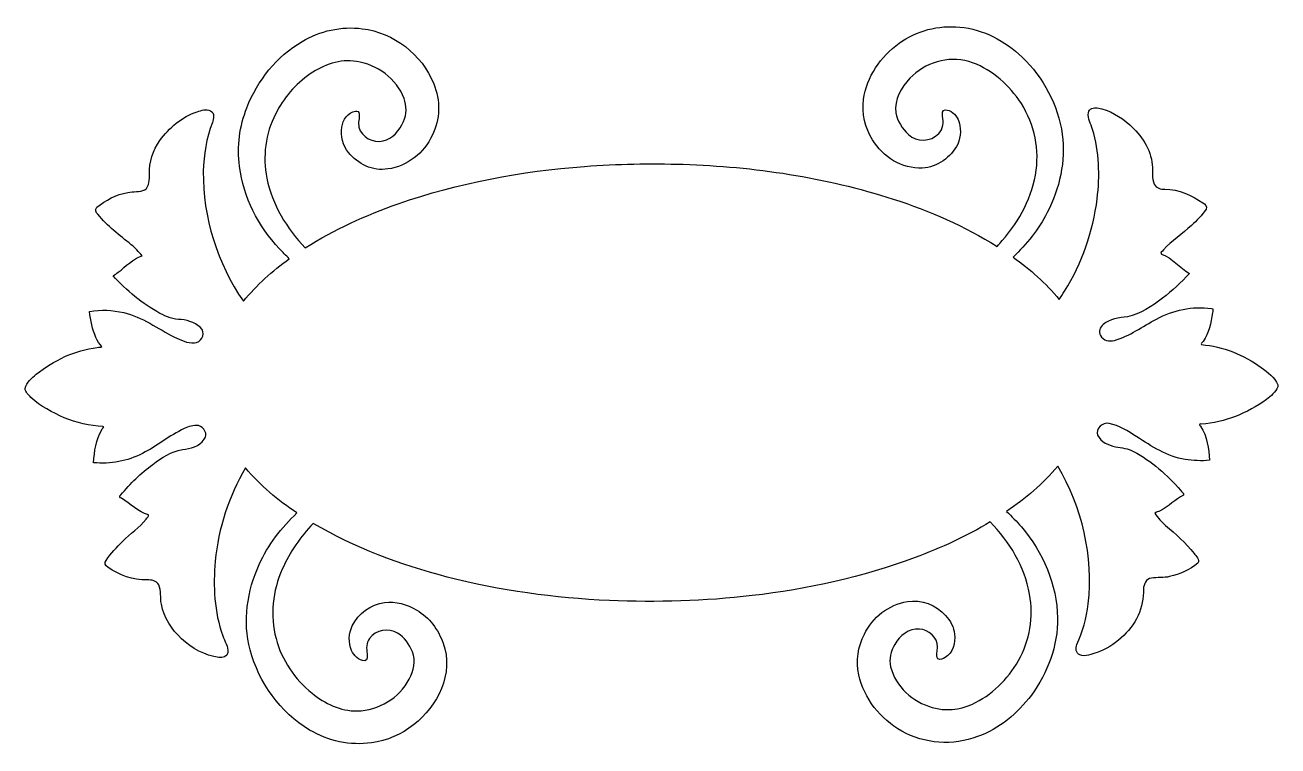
# Model space of a CAD drawing. Header units: centimetres. Extents: x -5.7 to 5.7, y -3.3 to 3.3.
import ezdxf

# ---------------------------------------------------------------- set-up
doc = ezdxf.new("R2010")
doc.units = ezdxf.units.CM
doc.header["$MEASUREMENT"] = 0
doc.layers.add('Layer 1', color=7, linetype='Continuous')

msp = doc.modelspace()

# ---------------------------------------------------------------- linework, layer by layer
at = {"layer": 'Layer 1', "color": 36}
for points, knots in [([(5.65589, 0.00191), (5.62853, 0.072), (5.56313, 0.11584), (5.50592, 0.1601), (5.50592, 0.1601), (5.3473, 0.27271), (5.16093, 0.35192), (4.96564, 0.36634), (4.96564, 0.36634), (4.95326, 0.37478), (4.97927, 0.38483), (4.98133, 0.39452), (4.98133, 0.39452), (5.03433, 0.47019), (5.0515, 0.56377), (5.0665, 0.65315), (5.0665, 0.65315), (5.06605, 0.66786), (5.08097, 0.69519), (5.05557, 0.69146), (5.05557, 0.69146), (4.88579, 0.71705), (4.7096, 0.67987), (4.56006, 0.5969), (4.56006, 0.5969), (4.43404, 0.53213), (4.31863, 0.44265), (4.18044, 0.40444), (4.18044, 0.40444), (4.13509, 0.39269), (4.07765, 0.40253), (4.05513, 0.44831), (4.05513, 0.44831), (4.03714, 0.48154), (4.04777, 0.52554), (4.07902, 0.54689), (4.07902, 0.54689), (4.13821, 0.60102), (4.22182, 0.60991), (4.2981, 0.61727), (4.2981, 0.61727), (4.41732, 0.64145), (4.51752, 0.71596), (4.61425, 0.78562), (4.61425, 0.78562), (4.70214, 0.85224), (4.78321, 0.92767), (4.85687, 1.00972), (4.85687, 1.00972), (4.76887, 1.06216), (4.70328, 1.14804), (4.6056, 1.18498), (4.6056, 1.18498), (4.58332, 1.19038), (4.61645, 1.21046), (4.62216, 1.22205), (4.62216, 1.22205), (4.69762, 1.30534), (4.79432, 1.36498), (4.87505, 1.44269), (4.87505, 1.44269), (4.924, 1.48735), (4.97075, 1.5354), (5.00877, 1.58975), (5.00877, 1.58975), (5.01957, 1.61404), (4.99985, 1.637), (4.97885, 1.64666), (4.97885, 1.64666), (4.87939, 1.71934), (4.75996, 1.76964), (4.63537, 1.77014), (4.63537, 1.77014), (4.59931, 1.77017), (4.55634, 1.779), (4.5407, 1.81583), (4.5407, 1.81583), (4.51414, 1.87018), (4.53086, 1.9323), (4.52242, 1.99011), (4.52242, 1.99011), (4.50821, 2.13283), (4.42315, 2.25951), (4.31819, 2.35309), (4.31819, 2.35309), (4.23456, 2.42525), (4.13584, 2.48701), (4.02514, 2.5043), (4.02514, 2.5043), (3.99281, 2.51109), (3.95095, 2.49818), (3.94479, 2.46147), (3.94479, 2.46147), (3.93587, 2.40816), (3.96979, 2.36057), (3.9821, 2.31051), (3.9821, 2.31051), (4.04478, 2.10819), (4.04899, 1.89205), (4.02475, 1.683), (4.02475, 1.683), (3.98776, 1.3882), (3.8868, 1.10182), (3.73048, 0.84914), (3.73048, 0.84914), (3.71503, 0.82355), (3.6982, 0.79882), (3.6818, 0.77381), (3.6818, 0.77381), (3.56197, 0.9202), (3.41936, 1.04699), (3.2654, 1.1565), (3.2654, 1.1565), (3.38663, 1.27498), (3.49739, 1.40666), (3.57414, 1.55872), (3.57414, 1.55872), (3.68545, 1.77443), (3.7412, 2.02314), (3.70987, 2.26534), (3.70987, 2.26534), (3.67378, 2.53081), (3.53794, 2.77818), (3.34684, 2.96398), (3.34684, 2.96398), (3.19373, 3.10982), (2.9964, 3.21682), (2.78336, 3.23481), (2.78336, 3.23481), (2.59159, 3.25323), (2.39283, 3.20324), (2.23673, 3.08919), (2.23673, 3.08919), (2.06983, 2.97001), (1.94304, 2.78637), (1.91481, 2.58101), (1.91481, 2.58101), (1.8987, 2.45498), (1.92878, 2.32479), (1.9958, 2.21712), (1.9958, 2.21712), (2.08753, 2.06217), (2.26332, 1.95361), (2.44557, 1.96033), (2.44557, 1.96033), (2.58088, 1.96906), (2.70502, 2.05756), (2.76582, 2.17729), (2.76582, 2.17729), (2.79495, 2.24676), (2.79924, 2.32945), (2.76886, 2.39924), (2.76886, 2.39924), (2.74748, 2.44405), (2.7047, 2.48753), (2.65226, 2.48773), (2.65226, 2.48773), (2.6253, 2.48644), (2.62625, 2.45081), (2.62853, 2.4309), (2.62853, 2.4309), (2.63999, 2.37683), (2.63491, 2.31488), (2.59419, 2.27366), (2.59419, 2.27366), (2.52529, 2.19658), (2.39493, 2.1942), (2.32032, 2.26433), (2.32032, 2.26433), (2.26261, 2.31518), (2.22168, 2.38606), (2.20639, 2.46131), (2.20639, 2.46131), (2.19221, 2.57867), (2.25457, 2.69061), (2.33355, 2.77274), (2.33355, 2.77274), (2.46743, 2.9117), (2.67841, 2.97856), (2.86568, 2.92263), (2.86568, 2.92263), (3.05221, 2.86827), (3.20638, 2.73432), (3.31703, 2.57796), (3.31703, 2.57796), (3.44435, 2.39497), (3.50507, 2.16468), (3.47345, 1.94306), (3.47345, 1.94306), (3.44337, 1.70456), (3.32351, 1.48581), (3.16775, 1.30602), (3.16775, 1.30602), (3.15256, 1.28808), (3.13619, 1.27117), (3.12015, 1.25398), (3.12015, 1.25398), (2.8281, 1.43707), (2.50933, 1.57471), (2.18207, 1.68126), (2.18207, 1.68126), (1.56993, 1.87904), (0.92776, 1.97405), (0.28583, 1.99551), (0.28583, 1.99551), (-0.01087, 2.00326), (-0.30811, 1.99988), (-0.6041, 1.97675), (-0.6041, 1.97675), (-1.17597, 1.93296), (-1.74525, 1.82782), (-2.28738, 1.63837), (-2.28738, 1.63837), (-2.57974, 1.53539), (-2.86385, 1.40593), (-3.12619, 1.24025), (-3.12619, 1.24025), (-3.29327, 1.41543), (-3.4261, 1.63064), (-3.47316, 1.87046), (-3.47316, 1.87046), (-3.5125, 2.06506), (-3.48515, 2.2722), (-3.39521, 2.44934), (-3.39521, 2.44934), (-3.32359, 2.59404), (-3.21386, 2.71964), (-3.08176, 2.81217), (-3.08176, 2.81217), (-2.96098, 2.89503), (-2.81181, 2.94899), (-2.66406, 2.92483), (-2.66406, 2.92483), (-2.47666, 2.89749), (-2.30208, 2.7691), (-2.23456, 2.59005), (-2.23456, 2.59005), (-2.21062, 2.52332), (-2.20614, 2.44649), (-2.23935, 2.38202), (-2.23935, 2.38202), (-2.27383, 2.30343), (-2.335, 2.22509), (-2.42329, 2.20694), (-2.42329, 2.20694), (-2.51267, 2.18582), (-2.61985, 2.23808), (-2.64102, 2.33119), (-2.64102, 2.33119), (-2.65142, 2.37055), (-2.63549, 2.4101), (-2.63951, 2.44949), (-2.63951, 2.44949), (-2.64025, 2.46761), (-2.65512, 2.48055), (-2.67327, 2.47601), (-2.67327, 2.47601), (-2.74209, 2.46425), (-2.78694, 2.39617), (-2.79651, 2.3307), (-2.79651, 2.3307), (-2.80775, 2.25067), (-2.78992, 2.16439), (-2.73558, 2.10267), (-2.73558, 2.10267), (-2.65361, 1.9962), (-2.51489, 1.93119), (-2.38022, 1.9531), (-2.38022, 1.9531), (-2.2066, 1.97765), (-2.05325, 2.09796), (-1.98001, 2.25616), (-1.98001, 2.25616), (-1.90609, 2.39979), (-1.90439, 2.57505), (-1.96644, 2.7232), (-1.96644, 2.7232), (-2.07156, 2.988), (-2.32783, 3.18658), (-2.61115, 3.21987), (-2.61115, 3.21987), (-2.79895, 3.2446), (-2.99313, 3.2013), (-3.1555, 3.10461), (-3.1555, 3.10461), (-3.38389, 2.9705), (-3.55674, 2.75173), (-3.65347, 2.50679), (-3.65347, 2.50679), (-3.7198, 2.33938), (-3.74348, 2.1554), (-3.71895, 1.97683), (-3.71895, 1.97683), (-3.6836, 1.69857), (-3.55216, 1.43578), (-3.35925, 1.23317), (-3.35925, 1.23317), (-3.33094, 1.20163), (-3.30075, 1.17184), (-3.27054, 1.14213), (-3.27054, 1.14213), (-3.42402, 1.03204), (-3.56616, 0.90459), (-3.68525, 0.75761), (-3.68525, 0.75761), (-3.91974, 1.1004), (-4.05265, 1.51487), (-4.04689, 1.93109), (-4.04689, 1.93109), (-4.04331, 2.08132), (-4.02066, 2.23239), (-3.9648, 2.37257), (-3.9648, 2.37257), (-3.95103, 2.40677), (-3.94387, 2.45869), (-3.982, 2.47982), (-3.982, 2.47982), (-4.02054, 2.49777), (-4.06485, 2.48162), (-4.10321, 2.47039), (-4.10321, 2.47039), (-4.23889, 2.42201), (-4.35641, 2.32708), (-4.43896, 2.20972), (-4.43896, 2.20972), (-4.50058, 2.12217), (-4.53804, 2.0162), (-4.53372, 1.90844), (-4.53372, 1.90844), (-4.5331, 1.85894), (-4.53077, 1.79734), (-4.57539, 1.76474), (-4.57539, 1.76474), (-4.6231, 1.74106), (-4.67875, 1.7535), (-4.72941, 1.74138), (-4.72941, 1.74138), (-4.83236, 1.72196), (-4.92803, 1.67137), (-5.00956, 1.60721), (-5.00956, 1.60721), (-5.02778, 1.58739), (-5.01556, 1.5598), (-4.99864, 1.54382), (-4.99864, 1.54382), (-4.91351, 1.43682), (-4.80334, 1.35419), (-4.69769, 1.26889), (-4.69769, 1.26889), (-4.66247, 1.23854), (-4.62903, 1.20589), (-4.60032, 1.16925), (-4.60032, 1.16925), (-4.6842, 1.13898), (-4.74713, 1.07403), (-4.81537, 1.01973), (-4.81537, 1.01973), (-4.83026, 1.00862), (-4.84546, 0.9979), (-4.86138, 0.98832), (-4.86138, 0.98832), (-4.73959, 0.85378), (-4.5973, 0.73673), (-4.43835, 0.6487), (-4.43835, 0.6487), (-4.3792, 0.61729), (-4.31444, 0.59443), (-4.24695, 0.59271), (-4.24695, 0.59271), (-4.17718, 0.58459), (-4.10095, 0.5622), (-4.05812, 0.50275), (-4.05812, 0.50275), (-4.02844, 0.45288), (-4.07154, 0.38615), (-4.12704, 0.38311), (-4.12704, 0.38311), (-4.19142, 0.37618), (-4.25075, 0.40949), (-4.30767, 0.43465), (-4.30767, 0.43465), (-4.45902, 0.51048), (-4.59773, 0.61764), (-4.76561, 0.65571), (-4.76561, 0.65571), (-4.86625, 0.67989), (-4.97188, 0.6846), (-5.07395, 0.66677), (-5.07395, 0.66677), (-5.06473, 0.58589), (-5.04822, 0.50466), (-5.01614, 0.42957), (-5.01614, 0.42957), (-5.00315, 0.40017), (-4.98554, 0.3725), (-4.96304, 0.34972), (-4.96304, 0.34972), (-4.9705, 0.33818), (-4.99198, 0.3457), (-5.00453, 0.34104), (-5.00453, 0.34104), (-5.20634, 0.3153), (-5.3975, 0.22576), (-5.55494, 0.09828), (-5.55494, 0.09828), (-5.5965, 0.06386), (-5.64221, 0.02531), (-5.65641, -0.02872), (-5.65641, -0.02872), (-5.65359, -0.0629), (-5.62446, -0.08796), (-5.60276, -0.11214), (-5.60276, -0.11214), (-5.51529, -0.19054), (-5.41028, -0.24718), (-5.30286, -0.29333), (-5.30286, -0.29333), (-5.19195, -0.33913), (-5.0729, -0.37024), (-4.95267, -0.37212), (-4.95267, -0.37212), (-4.93347, -0.37559), (-4.96166, -0.39397), (-4.96457, -0.40313), (-4.96457, -0.40313), (-5.0163, -0.49319), (-5.03054, -0.59852), (-5.03707, -0.70057), (-5.03707, -0.70057), (-4.88593, -0.71451), (-4.7302, -0.68758), (-4.59576, -0.61588), (-4.59576, -0.61588), (-4.465, -0.5509), (-4.35237, -0.45472), (-4.22059, -0.39178), (-4.22059, -0.39178), (-4.18021, -0.37469), (-4.13551, -0.3586), (-4.09121, -0.36498), (-4.09121, -0.36498), (-4.03997, -0.37628), (-4.00215, -0.4438), (-4.03776, -0.48859), (-4.03776, -0.48859), (-4.08247, -0.55085), (-4.1626, -0.57479), (-4.23563, -0.5822), (-4.23563, -0.5822), (-4.337, -0.5958), (-4.42272, -0.65665), (-4.50341, -0.71526), (-4.50341, -0.71526), (-4.61079, -0.79442), (-4.70546, -0.88957), (-4.79167, -0.99106), (-4.79167, -0.99106), (-4.80967, -0.99908), (-4.80247, -1.0204), (-4.78498, -1.02146), (-4.78498, -1.02146), (-4.7036, -1.07036), (-4.63593, -1.14407), (-4.54317, -1.1723), (-4.54317, -1.1723), (-4.53489, -1.18481), (-4.5589, -1.1964), (-4.56313, -1.20908), (-4.56313, -1.20908), (-4.62304, -1.28676), (-4.70744, -1.33949), (-4.77437, -1.41035), (-4.77437, -1.41035), (-4.82864, -1.46372), (-4.88068, -1.52021), (-4.92444, -1.58251), (-4.92444, -1.58251), (-4.93842, -1.60286), (-4.93506, -1.63445), (-4.90951, -1.64355), (-4.90951, -1.64355), (-4.80587, -1.71554), (-4.68142, -1.76359), (-4.55381, -1.7587), (-4.55381, -1.7587), (-4.51524, -1.75809), (-4.46773, -1.76386), (-4.44983, -1.80371), (-4.44983, -1.80371), (-4.42282, -1.8575), (-4.43873, -1.91952), (-4.42499, -1.97646), (-4.42499, -1.97646), (-4.40415, -2.09939), (-4.3317, -2.20707), (-4.24229, -2.29131), (-4.24229, -2.29131), (-4.14878, -2.3769), (-4.03237, -2.44225), (-3.90577, -2.46054), (-3.90577, -2.46054), (-3.87362, -2.46364), (-3.83002, -2.45289), (-3.82576, -2.4149), (-3.82576, -2.4149), (-3.8178, -2.35995), (-3.85645, -2.31401), (-3.8705, -2.26337), (-3.8705, -2.26337), (-3.94888, -2.04829), (-3.95983, -1.81461), (-3.93919, -1.58844), (-3.93919, -1.58844), (-3.91122, -1.29245), (-3.81529, -1.00384), (-3.66574, -0.74717), (-3.66574, -0.74717), (-3.53263, -0.90526), (-3.3729, -1.0393), (-3.20158, -1.1541), (-3.20158, -1.1541), (-3.34109, -1.28761), (-3.46365, -1.44197), (-3.54231, -1.61942), (-3.54231, -1.61942), (-3.65164, -1.85807), (-3.69201, -2.13433), (-3.62409, -2.39034), (-3.62409, -2.39034), (-3.54509, -2.68765), (-3.35154, -2.95544), (-3.08725, -3.11466), (-3.08725, -3.11466), (-2.92011, -3.21332), (-2.72017, -3.2587), (-2.52726, -3.23018), (-2.52726, -3.23018), (-2.25048, -3.19327), (-2.00185, -2.99856), (-1.89626, -2.74059), (-1.89626, -2.74059), (-1.84353, -2.61131), (-1.83099, -2.4623), (-1.88091, -2.33012), (-1.88091, -2.33012), (-1.92517, -2.20844), (-2.00595, -2.09742), (-2.11898, -2.03151), (-2.11898, -2.03151), (-2.20576, -1.98018), (-2.30922, -1.95039), (-2.41031, -1.96293), (-2.41031, -1.96293), (-2.534, -1.98037), (-2.64486, -2.06342), (-2.70299, -2.17296), (-2.70299, -2.17296), (-2.73305, -2.24233), (-2.73887, -2.32539), (-2.70889, -2.39577), (-2.70889, -2.39577), (-2.68812, -2.44361), (-2.64322, -2.48575), (-2.58935, -2.48867), (-2.58935, -2.48867), (-2.56234, -2.48338), (-2.56649, -2.44824), (-2.56726, -2.42737), (-2.56726, -2.42737), (-2.57544, -2.38064), (-2.57612, -2.32823), (-2.54498, -2.2891), (-2.54498, -2.2891), (-2.48968, -2.21094), (-2.37313, -2.18975), (-2.29257, -2.24052), (-2.29257, -2.24052), (-2.22891, -2.27769), (-2.18735, -2.34236), (-2.15896, -2.40856), (-2.15896, -2.40856), (-2.12747, -2.48968), (-2.14562, -2.58091), (-2.18679, -2.65507), (-2.18679, -2.65507), (-2.2767, -2.82604), (-2.46471, -2.93743), (-2.65677, -2.94257), (-2.65677, -2.94257), (-2.80729, -2.94495), (-2.94919, -2.8756), (-3.06439, -2.78316), (-3.06439, -2.78316), (-3.22116, -2.65806), (-3.33829, -2.48249), (-3.39036, -2.28863), (-3.39036, -2.28863), (-3.44603, -2.08143), (-3.42023, -1.85723), (-3.33403, -1.66204), (-3.33403, -1.66204), (-3.26728, -1.50824), (-3.17004, -1.36843), (-3.05347, -1.24826), (-3.05347, -1.24826), (-2.67919, -1.47117), (-2.26641, -1.62233), (-1.8462, -1.73263), (-1.8462, -1.73263), (-1.36715, -1.8563), (-0.87425, -1.92305), (-0.38028, -1.94514), (-0.38028, -1.94514), (0.04935, -1.96263), (0.48059, -1.95093), (0.90779, -1.90088), (0.90779, -1.90088), (1.40928, -1.84209), (1.90657, -1.73432), (2.38025, -1.55777), (2.38025, -1.55777), (2.61509, -1.46977), (2.84388, -1.36436), (3.05883, -1.23479), (3.05883, -1.23479), (3.23319, -1.41442), (3.36993, -1.63894), (3.41475, -1.88765), (3.41475, -1.88765), (3.45092, -2.09135), (3.41671, -2.30757), (3.31344, -2.48741), (3.31344, -2.48741), (3.21877, -2.65801), (3.07172, -2.80195), (2.89331, -2.88286), (2.89331, -2.88286), (2.78171, -2.93244), (2.65267, -2.94678), (2.53501, -2.91024), (2.53501, -2.91024), (2.35962, -2.86224), (2.20415, -2.72342), (2.15949, -2.54406), (2.15949, -2.54406), (2.14451, -2.47482), (2.15893, -2.40076), (2.19804, -2.34181), (2.19804, -2.34181), (2.24051, -2.26175), (2.32501, -2.19327), (2.42005, -2.20306), (2.42005, -2.20306), (2.50289, -2.20896), (2.58515, -2.27799), (2.58256, -2.36536), (2.58256, -2.36536), (2.58264, -2.40005), (2.56732, -2.43876), (2.58634, -2.47061), (2.58634, -2.47061), (2.60637, -2.48688), (2.63346, -2.46931), (2.65333, -2.46074), (2.65333, -2.46074), (2.72384, -2.41793), (2.74665, -2.32744), (2.73604, -2.24997), (2.73604, -2.24997), (2.73183, -2.18549), (2.6995, -2.12681), (2.65534, -2.08087), (2.65534, -2.08087), (2.57086, -1.98559), (2.43746, -1.93019), (2.31038, -1.95498), (2.31038, -1.95498), (2.1425, -1.98035), (1.9946, -2.09669), (1.92242, -2.24933), (1.92242, -2.24933), (1.86379, -2.36077), (1.84487, -2.49227), (1.87225, -2.61538), (1.87225, -2.61538), (1.9181, -2.8312), (2.06939, -3.01628), (2.25923, -3.12417), (2.25923, -3.12417), (2.46523, -3.24217), (2.72342, -3.25741), (2.94482, -3.17468), (2.94482, -3.17468), (3.14101, -3.10412), (3.30595, -2.96375), (3.43033, -2.79871), (3.43033, -2.79871), (3.57784, -2.59868), (3.67107, -2.35291), (3.66644, -2.10246), (3.66644, -2.10246), (3.6612, -1.80107), (3.53711, -1.50725), (3.34053, -1.28074), (3.34053, -1.28074), (3.29788, -1.23195), (3.25335, -1.1848), (3.20652, -1.13998), (3.20652, -1.13998), (3.37681, -1.02399), (3.53677, -0.89024), (3.6684, -0.73104), (3.6684, -0.73104), (3.88864, -1.10252), (3.99286, -1.5454), (3.94383, -1.97572), (3.94383, -1.97572), (3.92822, -2.10235), (3.89401, -2.22665), (3.84138, -2.34288), (3.84138, -2.34288), (3.83037, -2.37444), (3.82955, -2.42292), (3.86683, -2.43675), (3.86683, -2.43675), (3.91916, -2.45474), (3.97375, -2.43119), (4.02373, -2.41574), (4.02373, -2.41574), (4.18269, -2.3551), (4.31948, -2.23434), (4.39446, -2.08117), (4.39446, -2.08117), (4.43015, -2.00632), (4.44248, -1.92279), (4.44187, -1.84053), (4.44187, -1.84053), (4.44539, -1.79851), (4.46658, -1.74779), (4.51415, -1.74303), (4.51415, -1.74303), (4.56844, -1.73353), (4.62469, -1.74322), (4.67838, -1.72821), (4.67838, -1.72821), (4.77114, -1.70884), (4.85914, -1.66603), (4.93373, -1.60851), (4.93373, -1.60851), (4.95252, -1.57541), (4.91918, -1.54414), (4.90013, -1.51985), (4.90013, -1.51985), (4.82459, -1.4259), (4.73585, -1.34343), (4.6429, -1.26707), (4.6429, -1.26707), (4.60618, -1.23424), (4.57215, -1.1973), (4.54437, -1.15706), (4.54437, -1.15706), (4.55644, -1.14531), (4.57776, -1.1446), (4.59237, -1.13457), (4.59237, -1.13457), (4.66984, -1.09726), (4.73017, -1.03112), (4.80547, -0.99188), (4.80547, -0.99188), (4.811, -0.9727), (4.78547, -0.96428), (4.77779, -0.94928), (4.77779, -0.94928), (4.65645, -0.81085), (4.51686, -0.68475), (4.35308, -0.59868), (4.35308, -0.59868), (4.30265, -0.5727), (4.24614, -0.56431), (4.19071, -0.5568), (4.19071, -0.5568), (4.1275, -0.54264), (4.05792, -0.51375), (4.02897, -0.4516), (4.02897, -0.4516), (4.00952, -0.39265), (4.07411, -0.33034), (4.13274, -0.34688), (4.13274, -0.34688), (4.22574, -0.36032), (4.30393, -0.41731), (4.38203, -0.46539), (4.38203, -0.46539), (4.51639, -0.55339), (4.65632, -0.64488), (4.8182, -0.6701), (4.8182, -0.6701), (4.89133, -0.68304), (4.96613, -0.68523), (5.04, -0.67841), (5.04, -0.67841), (5.03161, -0.57297), (5.01857, -0.46166), (4.95891, -0.37155), (4.95891, -0.37155), (4.9443, -0.36184), (4.94391, -0.34387), (4.96505, -0.35104), (4.96505, -0.35104), (5.17738, -0.33897), (5.38082, -0.25338), (5.55221, -0.13006), (5.55221, -0.13006), (5.5928, -0.09844), (5.63553, -0.06344), (5.65545, -0.01481), (5.65545, -0.01481), (5.65691, -0.00933), (5.65646, -0.00367), (5.6559, 0.00189), (5.6559, 0.00189), (5.6559, 0.00189), (5.65589, 0.00191), (5.65589, 0.00191)], [0, 0, 0, 0, 0.00483092, 0.00483092, 0.00483092, 0.00483092, 0.00966184, 0.00966184, 0.00966184, 0.00966184, 0.01449275, 0.01449275, 0.01449275, 0.01449275, 0.01932367, 0.01932367, 0.01932367, 0.01932367, 0.02415459, 0.02415459, 0.02415459, 0.02415459, 0.02898551, 0.02898551, 0.02898551, 0.02898551, 0.03381643, 0.03381643, 0.03381643, 0.03381643, 0.03864734, 0.03864734, 0.03864734, 0.03864734, 0.04347826, 0.04347826, 0.04347826, 0.04347826, 0.04830918, 0.04830918, 0.04830918, 0.04830918, 0.0531401, 0.0531401, 0.0531401, 0.0531401, 0.05797101, 0.05797101, 0.05797101, 0.05797101, 0.06280193, 0.06280193, 0.06280193, 0.06280193, 0.06763285, 0.06763285, 0.06763285, 0.06763285, 0.07246377, 0.07246377, 0.07246377, 0.07246377, 0.07729469, 0.07729469, 0.07729469, 0.07729469, 0.0821256, 0.0821256, 0.0821256, 0.0821256, 0.08695652, 0.08695652, 0.08695652, 0.08695652, 0.09178744, 0.09178744, 0.09178744, 0.09178744, 0.09661836, 0.09661836, 0.09661836, 0.09661836, 0.10144928, 0.10144928, 0.10144928, 0.10144928, 0.10628019, 0.10628019, 0.10628019, 0.10628019, 0.11111111, 0.11111111, 0.11111111, 0.11111111, 0.11594203, 0.11594203, 0.11594203, 0.11594203, 0.12077295, 0.12077295, 0.12077295, 0.12077295, 0.12560386, 0.12560386, 0.12560386, 0.12560386, 0.13043478, 0.13043478, 0.13043478, 0.13043478, 0.1352657, 0.1352657, 0.1352657, 0.1352657, 0.14009662, 0.14009662, 0.14009662, 0.14009662, 0.14492754, 0.14492754, 0.14492754, 0.14492754, 0.14975845, 0.14975845, 0.14975845, 0.14975845, 0.15458937, 0.15458937, 0.15458937, 0.15458937, 0.15942029, 0.15942029, 0.15942029, 0.15942029, 0.16425121, 0.16425121, 0.16425121, 0.16425121, 0.16908213, 0.16908213, 0.16908213, 0.16908213, 0.17391304, 0.17391304, 0.17391304, 0.17391304, 0.17874396, 0.17874396, 0.17874396, 0.17874396, 0.18357488, 0.18357488, 0.18357488, 0.18357488, 0.1884058, 0.1884058, 0.1884058, 0.1884058, 0.19323671, 0.19323671, 0.19323671, 0.19323671, 0.19806763, 0.19806763, 0.19806763, 0.19806763, 0.20289855, 0.20289855, 0.20289855, 0.20289855, 0.20772947, 0.20772947, 0.20772947, 0.20772947, 0.21256039, 0.21256039, 0.21256039, 0.21256039, 0.2173913, 0.2173913, 0.2173913, 0.2173913, 0.22222222, 0.22222222, 0.22222222, 0.22222222, 0.22705314, 0.22705314, 0.22705314, 0.22705314, 0.23188406, 0.23188406, 0.23188406, 0.23188406, 0.23671498, 0.23671498, 0.23671498, 0.23671498, 0.24154589, 0.24154589, 0.24154589, 0.24154589, 0.24637681, 0.24637681, 0.24637681, 0.24637681, 0.25120773, 0.25120773, 0.25120773, 0.25120773, 0.25603865, 0.25603865, 0.25603865, 0.25603865, 0.26086957, 0.26086957, 0.26086957, 0.26086957, 0.26570048, 0.26570048, 0.26570048, 0.26570048, 0.2705314, 0.2705314, 0.2705314, 0.2705314, 0.27536232, 0.27536232, 0.27536232, 0.27536232, 0.28019324, 0.28019324, 0.28019324, 0.28019324, 0.28502415, 0.28502415, 0.28502415, 0.28502415, 0.28985507, 0.28985507, 0.28985507, 0.28985507, 0.29468599, 0.29468599, 0.29468599, 0.29468599, 0.29951691, 0.29951691, 0.29951691, 0.29951691, 0.30434783, 0.30434783, 0.30434783, 0.30434783, 0.30917874, 0.30917874, 0.30917874, 0.30917874, 0.31400966, 0.31400966, 0.31400966, 0.31400966, 0.31884058, 0.31884058, 0.31884058, 0.31884058, 0.3236715, 0.3236715, 0.3236715, 0.3236715, 0.32850242, 0.32850242, 0.32850242, 0.32850242, 0.33333333, 0.33333333, 0.33333333, 0.33333333, 0.33816425, 0.33816425, 0.33816425, 0.33816425, 0.34299517, 0.34299517, 0.34299517, 0.34299517, 0.34782609, 0.34782609, 0.34782609, 0.34782609, 0.352657, 0.352657, 0.352657, 0.352657, 0.35748792, 0.35748792, 0.35748792, 0.35748792, 0.36231884, 0.36231884, 0.36231884, 0.36231884, 0.36714976, 0.36714976, 0.36714976, 0.36714976, 0.37198068, 0.37198068, 0.37198068, 0.37198068, 0.37681159, 0.37681159, 0.37681159, 0.37681159, 0.38164251, 0.38164251, 0.38164251, 0.38164251, 0.38647343, 0.38647343, 0.38647343, 0.38647343, 0.39130435, 0.39130435, 0.39130435, 0.39130435, 0.39613527, 0.39613527, 0.39613527, 0.39613527, 0.40096618, 0.40096618, 0.40096618, 0.40096618, 0.4057971, 0.4057971, 0.4057971, 0.4057971, 0.41062802, 0.41062802, 0.41062802, 0.41062802, 0.41545894, 0.41545894, 0.41545894, 0.41545894, 0.42028986, 0.42028986, 0.42028986, 0.42028986, 0.42512077, 0.42512077, 0.42512077, 0.42512077, 0.42995169, 0.42995169, 0.42995169, 0.42995169, 0.43478261, 0.43478261, 0.43478261, 0.43478261, 0.43961353, 0.43961353, 0.43961353, 0.43961353, 0.44444444, 0.44444444, 0.44444444, 0.44444444, 0.44927536, 0.44927536, 0.44927536, 0.44927536, 0.45410628, 0.45410628, 0.45410628, 0.45410628, 0.4589372, 0.4589372, 0.4589372, 0.4589372, 0.46376812, 0.46376812, 0.46376812, 0.46376812, 0.46859903, 0.46859903, 0.46859903, 0.46859903, 0.47342995, 0.47342995, 0.47342995, 0.47342995, 0.47826087, 0.47826087, 0.47826087, 0.47826087, 0.48309179, 0.48309179, 0.48309179, 0.48309179, 0.48792271, 0.48792271, 0.48792271, 0.48792271, 0.49275362, 0.49275362, 0.49275362, 0.49275362, 0.49758454, 0.49758454, 0.49758454, 0.49758454, 0.50241546, 0.50241546, 0.50241546, 0.50241546, 0.50724638, 0.50724638, 0.50724638, 0.50724638, 0.51207729, 0.51207729, 0.51207729, 0.51207729, 0.51690821, 0.51690821, 0.51690821, 0.51690821, 0.52173913, 0.52173913, 0.52173913, 0.52173913, 0.52657005, 0.52657005, 0.52657005, 0.52657005, 0.53140097, 0.53140097, 0.53140097, 0.53140097, 0.53623188, 0.53623188, 0.53623188, 0.53623188, 0.5410628, 0.5410628, 0.5410628, 0.5410628, 0.54589372, 0.54589372, 0.54589372, 0.54589372, 0.55072464, 0.55072464, 0.55072464, 0.55072464, 0.55555556, 0.55555556, 0.55555556, 0.55555556, 0.56038647, 0.56038647, 0.56038647, 0.56038647, 0.56521739, 0.56521739, 0.56521739, 0.56521739, 0.57004831, 0.57004831, 0.57004831, 0.57004831, 0.57487923, 0.57487923, 0.57487923, 0.57487923, 0.57971014, 0.57971014, 0.57971014, 0.57971014, 0.58454106, 0.58454106, 0.58454106, 0.58454106, 0.58937198, 0.58937198, 0.58937198, 0.58937198, 0.5942029, 0.5942029, 0.5942029, 0.5942029, 0.59903382, 0.59903382, 0.59903382, 0.59903382, 0.60386473, 0.60386473, 0.60386473, 0.60386473, 0.60869565, 0.60869565, 0.60869565, 0.60869565, 0.61352657, 0.61352657, 0.61352657, 0.61352657, 0.61835749, 0.61835749, 0.61835749, 0.61835749, 0.62318841, 0.62318841, 0.62318841, 0.62318841, 0.62801932, 0.62801932, 0.62801932, 0.62801932, 0.63285024, 0.63285024, 0.63285024, 0.63285024, 0.63768116, 0.63768116, 0.63768116, 0.63768116, 0.64251208, 0.64251208, 0.64251208, 0.64251208, 0.647343, 0.647343, 0.647343, 0.647343, 0.65217391, 0.65217391, 0.65217391, 0.65217391, 0.65700483, 0.65700483, 0.65700483, 0.65700483, 0.66183575, 0.66183575, 0.66183575, 0.66183575, 0.66666667, 0.66666667, 0.66666667, 0.66666667, 0.67149758, 0.67149758, 0.67149758, 0.67149758, 0.6763285, 0.6763285, 0.6763285, 0.6763285, 0.68115942, 0.68115942, 0.68115942, 0.68115942, 0.68599034, 0.68599034, 0.68599034, 0.68599034, 0.69082126, 0.69082126, 0.69082126, 0.69082126, 0.69565217, 0.69565217, 0.69565217, 0.69565217, 0.70048309, 0.70048309, 0.70048309, 0.70048309, 0.70531401, 0.70531401, 0.70531401, 0.70531401, 0.71014493, 0.71014493, 0.71014493, 0.71014493, 0.71497585, 0.71497585, 0.71497585, 0.71497585, 0.71980676, 0.71980676, 0.71980676, 0.71980676, 0.72463768, 0.72463768, 0.72463768, 0.72463768, 0.7294686, 0.7294686, 0.7294686, 0.7294686, 0.73429952, 0.73429952, 0.73429952, 0.73429952, 0.73913043, 0.73913043, 0.73913043, 0.73913043, 0.74396135, 0.74396135, 0.74396135, 0.74396135, 0.74879227, 0.74879227, 0.74879227, 0.74879227, 0.75362319, 0.75362319, 0.75362319, 0.75362319, 0.75845411, 0.75845411, 0.75845411, 0.75845411, 0.76328502, 0.76328502, 0.76328502, 0.76328502, 0.76811594, 0.76811594, 0.76811594, 0.76811594, 0.77294686, 0.77294686, 0.77294686, 0.77294686, 0.77777778, 0.77777778, 0.77777778, 0.77777778, 0.7826087, 0.7826087, 0.7826087, 0.7826087, 0.78743961, 0.78743961, 0.78743961, 0.78743961, 0.79227053, 0.79227053, 0.79227053, 0.79227053, 0.79710145, 0.79710145, 0.79710145, 0.79710145, 0.80193237, 0.80193237, 0.80193237, 0.80193237, 0.80676329, 0.80676329, 0.80676329, 0.80676329, 0.8115942, 0.8115942, 0.8115942, 0.8115942, 0.81642512, 0.81642512, 0.81642512, 0.81642512, 0.82125604, 0.82125604, 0.82125604, 0.82125604, 0.82608696, 0.82608696, 0.82608696, 0.82608696, 0.83091787, 0.83091787, 0.83091787, 0.83091787, 0.83574879, 0.83574879, 0.83574879, 0.83574879, 0.84057971, 0.84057971, 0.84057971, 0.84057971, 0.84541063, 0.84541063, 0.84541063, 0.84541063, 0.85024155, 0.85024155, 0.85024155, 0.85024155, 0.85507246, 0.85507246, 0.85507246, 0.85507246, 0.85990338, 0.85990338, 0.85990338, 0.85990338, 0.8647343, 0.8647343, 0.8647343, 0.8647343, 0.86956522, 0.86956522, 0.86956522, 0.86956522, 0.87439614, 0.87439614, 0.87439614, 0.87439614, 0.87922705, 0.87922705, 0.87922705, 0.87922705, 0.88405797, 0.88405797, 0.88405797, 0.88405797, 0.88888889, 0.88888889, 0.88888889, 0.88888889, 0.89371981, 0.89371981, 0.89371981, 0.89371981, 0.89855072, 0.89855072, 0.89855072, 0.89855072, 0.90338164, 0.90338164, 0.90338164, 0.90338164, 0.90821256, 0.90821256, 0.90821256, 0.90821256, 0.91304348, 0.91304348, 0.91304348, 0.91304348, 0.9178744, 0.9178744, 0.9178744, 0.9178744, 0.92270531, 0.92270531, 0.92270531, 0.92270531, 0.92753623, 0.92753623, 0.92753623, 0.92753623, 0.93236715, 0.93236715, 0.93236715, 0.93236715, 0.93719807, 0.93719807, 0.93719807, 0.93719807, 0.94202899, 0.94202899, 0.94202899, 0.94202899, 0.9468599, 0.9468599, 0.9468599, 0.9468599, 0.95169082, 0.95169082, 0.95169082, 0.95169082, 0.95652174, 0.95652174, 0.95652174, 0.95652174, 0.96135266, 0.96135266, 0.96135266, 0.96135266, 0.96618357, 0.96618357, 0.96618357, 0.96618357, 0.97101449, 0.97101449, 0.97101449, 0.97101449, 0.97584541, 0.97584541, 0.97584541, 0.97584541, 0.98067633, 0.98067633, 0.98067633, 0.98067633, 0.98550725, 0.98550725, 0.98550725, 0.98550725, 0.99033816, 0.99033816, 0.99033816, 0.99033816, 1, 1, 1, 1]), ([(5.65589, 0.00191), (5.65589, 0.00191), (5.65589, 0.00191), (5.65589, 0.00191), (5.65589, 0.00191), (5.65589, 0.00191), (5.65589, 0.00191), (5.65589, 0.00191)], [0, 0, 0, 0, 0.33333333, 0.33333333, 0.33333333, 0.33333333, 1, 1, 1, 1])]:
    msp.add_open_spline(points, degree=3, knots=knots, dxfattribs=at)

doc.saveas('drawing.dxf')
